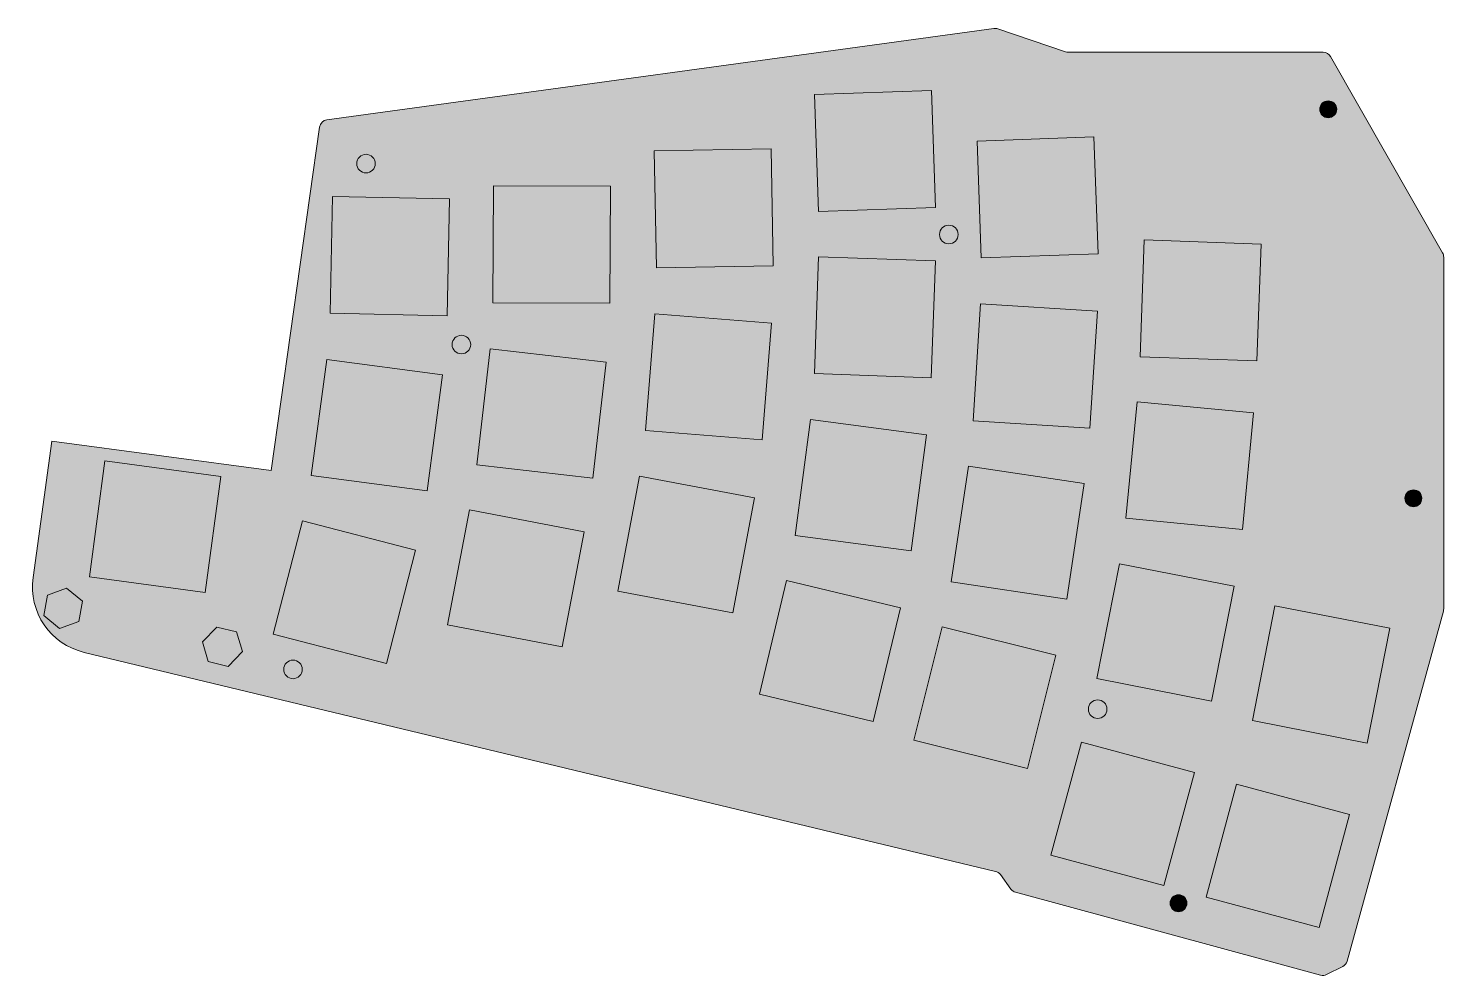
# Model space of a CAD drawing. Header units: millimetres. Extents: x -170 to -2, y -114 to -1.
import ezdxf

# ---------------------------------------------------------------- set-up
doc = ezdxf.new("R2010")
doc.units = ezdxf.units.MM
doc.header["$MEASUREMENT"] = 0
doc.layers.add('トップ外形', color=7, linetype='Continuous', lineweight=0)

msp = doc.modelspace()

# ---------------------------------------------------------------- hatches: boundary and pattern name
at = {"layer": 'トップ外形', "transparency": 33554687}
h = msp.add_hatch(color=7, dxfattribs=at)
h.dxf.hatch_style = 2
edge = h.paths.add_edge_path()
edge.add_spline(control_points=[(-2, -29.16), (-2, -29.16), (-2, -28.46), (-2, -28.46), (-2, -28.28), (-2.05, -28.11), (-2.13, -27.96), (-2.13, -27.96), (-15.41, -4.69), (-15.41, -4.69), (-15.59, -4.38), (-15.92, -4.18), (-16.28, -4.18), (-16.28, -4.18), (-46.47, -4.18), (-46.47, -4.18), (-46.58, -4.18), (-46.69, -4.17), (-46.79, -4.13), (-46.79, -4.13), (-54.83, -1.41), (-54.83, -1.41), (-54.98, -1.36), (-55.13, -1.35), (-55.29, -1.37), (-55.29, -1.37), (-134.32, -12.19), (-134.32, -12.19), (-134.76, -12.25), (-135.11, -12.6), (-135.18, -13.04), (-135.18, -13.04), (-140.92, -53.72), (-140.92, -53.72), (-140.92, -53.72), (-166.9, -50.26), (-166.9, -50.26), (-166.9, -50.26), (-169.13, -66.41), (-169.13, -66.41), (-169.69, -70.49), (-167.07, -74.32), (-163.07, -75.28), (-163.07, -75.28), (-55.09, -101.21), (-55.09, -101.21), (-54.86, -101.26), (-54.66, -101.4), (-54.52, -101.59), (-54.52, -101.59), (-53.27, -103.32), (-53.27, -103.32), (-53.13, -103.5), (-52.94, -103.63), (-52.72, -103.69), (-52.72, -103.69), (-16.58, -113.51), (-16.58, -113.51), (-16.34, -113.57), (-16.09, -113.54), (-15.87, -113.44), (-15.87, -113.44), (-13.96, -112.48), (-13.96, -112.48), (-13.7, -112.35), (-13.51, -112.12), (-13.44, -111.85), (-13.44, -111.85), (-2.04, -70.38), (-2.04, -70.38), (-2.01, -70.29), (-2, -70.2), (-2, -70.11), (-2, -70.11), (-2, -29.16), (-2, -29.16)], knot_values=[0, 0, 0, 0, 1, 1, 1, 2, 2, 2, 3, 3, 3, 4, 4, 4, 5, 5, 5, 6, 6, 6, 7, 7, 7, 8, 8, 8, 9, 9, 9, 10, 10, 10, 11, 11, 11, 12, 12, 12, 13, 13, 13, 14, 14, 14, 15, 15, 15, 16, 16, 16, 17, 17, 17, 18, 18, 18, 19, 19, 19, 20, 20, 20, 21, 21, 21, 22, 22, 22, 23, 23, 23, 24, 24, 24, 25, 25, 25, 25], degree=3, periodic=0)
h = msp.add_hatch(color=5, dxfattribs=at)
h.dxf.hatch_style = 2
h.paths.add_polyline_path([(-62.69, -8.7), (-76.55, -9.18), (-76.07, -23.04), (-62.22, -22.56)])
h = msp.add_hatch(color=5, dxfattribs=at)
h.dxf.hatch_style = 2
edge = h.paths.add_edge_path()
edge.add_arc((-15.68, -10.94), 1, 0, 360)
h = msp.add_hatch(color=5, dxfattribs=at)
h.dxf.hatch_style = 2
h.paths.add_polyline_path([(-43.44, -14.2), (-57.29, -14.7), (-56.79, -28.55), (-42.94, -28.05)])
h = msp.add_hatch(color=5, dxfattribs=at)
h.dxf.hatch_style = 2
edge = h.paths.add_edge_path()
edge.add_arc((-129.68, -17.37), 1.1, 0, 360)
h = msp.add_hatch(color=5, dxfattribs=at)
h.dxf.hatch_style = 2
h.paths.add_polyline_path([(-81.68, -15.61), (-95.54, -15.87), (-95.28, -29.73), (-81.43, -29.47)])
h = msp.add_hatch(color=5, dxfattribs=at)
h.dxf.hatch_style = 2
h.paths.add_polyline_path([(-100.72, -20.06), (-114.58, -19.99), (-114.64, -33.85), (-100.78, -33.92)])
h = msp.add_hatch(color=5, dxfattribs=at)
h.dxf.hatch_style = 2
h.paths.add_polyline_path([(-119.8, -21.53), (-133.66, -21.26), (-133.93, -35.11), (-120.07, -35.39)])
h = msp.add_hatch(color=5, dxfattribs=at)
h.dxf.hatch_style = 2
edge = h.paths.add_edge_path()
edge.add_arc((-60.63, -25.77), 1.1, 0, 360)
h = msp.add_hatch(color=5, dxfattribs=at)
h.dxf.hatch_style = 2
h.paths.add_polyline_path([(-23.64, -26.9), (-37.49, -26.41), (-37.98, -40.26), (-24.13, -40.75)])
h = msp.add_hatch(color=5, dxfattribs=at)
h.dxf.hatch_style = 2
h.paths.add_polyline_path([(-62.22, -28.89), (-76.07, -28.4), (-76.56, -42.25), (-62.71, -42.74)])
h = msp.add_hatch(color=5, dxfattribs=at)
h.dxf.hatch_style = 2
h.paths.add_polyline_path([(-81.64, -36.27), (-95.45, -35.16), (-96.56, -48.98), (-82.74, -50.09)])
h = msp.add_hatch(color=5, dxfattribs=at)
h.dxf.hatch_style = 2
h.paths.add_polyline_path([(-43.03, -34.87), (-56.86, -34), (-57.74, -47.83), (-43.91, -48.7)])
h = msp.add_hatch(color=5, dxfattribs=at)
h.dxf.hatch_style = 2
edge = h.paths.add_edge_path()
edge.add_arc((-118.38, -38.81), 1.1, 0, 360)
h = msp.add_hatch(color=5, dxfattribs=at)
h.dxf.hatch_style = 2
h.paths.add_polyline_path([(-101.21, -40.88), (-114.98, -39.3), (-116.56, -53.07), (-102.79, -54.65)])
h = msp.add_hatch(color=5, dxfattribs=at)
h.dxf.hatch_style = 2
h.paths.add_polyline_path([(-120.6, -42.4), (-134.34, -40.57), (-136.17, -54.31), (-122.43, -56.14)])
h = msp.add_hatch(color=5, dxfattribs=at)
h.dxf.hatch_style = 2
h.paths.add_polyline_path([(-24.53, -46.9), (-38.33, -45.59), (-39.64, -59.39), (-25.84, -60.7)])
h = msp.add_hatch(color=5, dxfattribs=at)
h.dxf.hatch_style = 2
h.paths.add_polyline_path([(-63.28, -49.51), (-77.01, -47.67), (-78.85, -61.41), (-65.11, -63.25)])
h = msp.add_hatch(color=5, dxfattribs=at)
h.dxf.hatch_style = 2
h.paths.add_polyline_path([(-146.89, -54.43), (-160.63, -52.59), (-162.46, -66.33), (-148.73, -68.17)])
h = msp.add_hatch(color=5, dxfattribs=at)
h.dxf.hatch_style = 2
h.paths.add_polyline_path([(-60.36, -66.91), (-46.65, -68.96), (-44.6, -55.25), (-58.31, -53.2)])
h = msp.add_hatch(color=5, dxfattribs=at)
h.dxf.hatch_style = 2
h.paths.add_polyline_path([(-83.67, -56.95), (-97.29, -54.39), (-99.85, -68.01), (-86.23, -70.57)])
h = msp.add_hatch(color=5, dxfattribs=at)
h.dxf.hatch_style = 2
edge = h.paths.add_edge_path()
edge.add_arc((-5.59, -57.02), 1, 0, 360)
h = msp.add_hatch(color=5, dxfattribs=at)
h.dxf.hatch_style = 2
h.paths.add_polyline_path([(-103.82, -60.99), (-117.43, -58.38), (-120.04, -71.99), (-106.43, -74.6)])
h = msp.add_hatch(color=5, dxfattribs=at)
h.dxf.hatch_style = 2
h.paths.add_polyline_path([(-123.8, -63.15), (-137.22, -59.7), (-140.67, -73.13), (-127.24, -76.57)])
h = msp.add_hatch(color=5, dxfattribs=at)
h.dxf.hatch_style = 2
h.paths.add_polyline_path([(-26.82, -67.44), (-40.42, -64.77), (-43.09, -78.37), (-29.49, -81.04)])
h = msp.add_hatch(color=5, dxfattribs=at)
h.dxf.hatch_style = 2
h.paths.add_polyline_path([(-66.37, -70), (-79.85, -66.77), (-83.08, -80.24), (-69.6, -83.47)])
h = msp.add_hatch(color=5, dxfattribs=at)
h.dxf.hatch_style = 2
h.paths.add_polyline_path([(-163.29, -69.21), (-165.16, -67.66), (-167.43, -68.5), (-167.84, -70.89), (-165.98, -72.44), (-163.7, -71.6)])
h = msp.add_hatch(color=5, dxfattribs=at)
h.dxf.hatch_style = 2
h.paths.add_polyline_path([(-24.66, -83.34), (-11.06, -86.01), (-8.39, -72.41), (-21.99, -69.74)])
h = msp.add_hatch(color=5, dxfattribs=at)
h.dxf.hatch_style = 2
h.paths.add_polyline_path([(-145.01, -72.85), (-147.37, -72.28), (-149.05, -74.03), (-148.37, -76.36), (-146.01, -76.93), (-144.33, -75.18)])
h = msp.add_hatch(color=5, dxfattribs=at)
h.dxf.hatch_style = 2
h.paths.add_polyline_path([(-47.97, -75.59), (-61.42, -72.24), (-64.77, -85.69), (-51.32, -89.04)])
h = msp.add_hatch(color=5, dxfattribs=at)
h.dxf.hatch_style = 2
edge = h.paths.add_edge_path()
edge.add_arc((-138.33, -77.29), 1.1, 0, 360)
h = msp.add_hatch(color=5, dxfattribs=at)
h.dxf.hatch_style = 2
edge = h.paths.add_edge_path()
edge.add_arc((-43, -82), 1.1, 0, 360)
h = msp.add_hatch(color=5, dxfattribs=at)
h.dxf.hatch_style = 2
h.paths.add_polyline_path([(-31.54, -89.52), (-44.92, -85.9), (-48.54, -99.28), (-35.16, -102.9)])
h = msp.add_hatch(color=5, dxfattribs=at)
h.dxf.hatch_style = 2
h.paths.add_polyline_path([(-13.15, -94.48), (-26.53, -90.87), (-30.15, -104.25), (-16.77, -107.86)])
h = msp.add_hatch(color=5, dxfattribs=at)
h.dxf.hatch_style = 2
edge = h.paths.add_edge_path()
edge.add_arc((-33.42, -104.99), 1, 0, 360)

# ---------------------------------------------------------------- linework, layer by layer
at = {"layer": 'トップ外形', "color": 7, "lineweight": 9}
for points in [[(-62.69, -8.7), (-76.55, -9.18), (-76.07, -23.04), (-62.22, -22.56)], [(-43.44, -14.2), (-57.29, -14.7), (-56.79, -28.55), (-42.94, -28.05)], [(-81.68, -15.61), (-95.54, -15.87), (-95.28, -29.73), (-81.43, -29.47)], [(-100.72, -20.06), (-114.58, -19.99), (-114.64, -33.85), (-100.78, -33.92)], [(-119.8, -21.53), (-133.66, -21.26), (-133.93, -35.11), (-120.07, -35.39)], [(-23.64, -26.9), (-37.49, -26.41), (-37.98, -40.26), (-24.13, -40.75)], [(-62.22, -28.89), (-76.07, -28.4), (-76.56, -42.25), (-62.71, -42.74)], [(-81.64, -36.27), (-95.45, -35.16), (-96.56, -48.98), (-82.74, -50.09)], [(-43.03, -34.87), (-56.86, -34), (-57.74, -47.83), (-43.91, -48.7)], [(-101.21, -40.88), (-114.98, -39.3), (-116.56, -53.07), (-102.79, -54.65)], [(-120.6, -42.4), (-134.34, -40.57), (-136.17, -54.31), (-122.43, -56.14)], [(-24.53, -46.9), (-38.33, -45.59), (-39.64, -59.39), (-25.84, -60.7)], [(-63.28, -49.51), (-77.01, -47.67), (-78.85, -61.41), (-65.11, -63.25)], [(-146.89, -54.43), (-160.63, -52.59), (-162.46, -66.33), (-148.73, -68.17)], [(-60.36, -66.91), (-46.65, -68.96), (-44.6, -55.25), (-58.31, -53.2)], [(-83.67, -56.95), (-97.29, -54.39), (-99.85, -68.01), (-86.23, -70.57)], [(-103.82, -60.99), (-117.43, -58.38), (-120.04, -71.99), (-106.43, -74.6)], [(-123.8, -63.15), (-137.22, -59.7), (-140.67, -73.13), (-127.24, -76.57)], [(-26.82, -67.44), (-40.42, -64.77), (-43.09, -78.37), (-29.49, -81.04)], [(-66.37, -70), (-79.85, -66.77), (-83.08, -80.24), (-69.6, -83.47)], [(-163.29, -69.21), (-165.16, -67.66), (-167.43, -68.5), (-167.84, -70.89), (-165.98, -72.44), (-163.7, -71.6)], [(-24.66, -83.34), (-11.06, -86.01), (-8.39, -72.41), (-21.99, -69.74)], [(-145.01, -72.85), (-147.37, -72.28), (-149.05, -74.03), (-148.37, -76.36), (-146.01, -76.93), (-144.33, -75.18)], [(-47.97, -75.59), (-61.42, -72.24), (-64.77, -85.69), (-51.32, -89.04)], [(-31.54, -89.52), (-44.92, -85.9), (-48.54, -99.28), (-35.16, -102.9)], [(-13.15, -94.48), (-26.53, -90.87), (-30.15, -104.25), (-16.77, -107.86)]]:
    msp.add_lwpolyline(points, close=True, dxfattribs=at)
for centre, radius in [((-15.68, -10.94), 1), ((-129.68, -17.37), 1.1), ((-60.63, -25.77), 1.1), ((-118.38, -38.81), 1.1), ((-5.59, -57.02), 1), ((-138.33, -77.29), 1.1), ((-43, -82), 1.1), ((-33.42, -104.99), 1)]:
    msp.add_circle(centre, radius, dxfattribs=at)
msp.add_open_spline([(-2, -29.16), (-2, -29.16), (-2, -28.46), (-2, -28.46), (-2, -28.28), (-2.05, -28.11), (-2.13, -27.96), (-2.13, -27.96), (-15.41, -4.69), (-15.41, -4.69), (-15.59, -4.38), (-15.92, -4.18), (-16.28, -4.18), (-16.28, -4.18), (-46.47, -4.18), (-46.47, -4.18), (-46.58, -4.18), (-46.69, -4.17), (-46.79, -4.13), (-46.79, -4.13), (-54.83, -1.41), (-54.83, -1.41), (-54.98, -1.36), (-55.13, -1.35), (-55.29, -1.37), (-55.29, -1.37), (-134.32, -12.19), (-134.32, -12.19), (-134.76, -12.25), (-135.11, -12.6), (-135.18, -13.04), (-135.18, -13.04), (-140.92, -53.72), (-140.92, -53.72), (-140.92, -53.72), (-166.9, -50.26), (-166.9, -50.26), (-166.9, -50.26), (-169.13, -66.41), (-169.13, -66.41), (-169.69, -70.49), (-167.07, -74.32), (-163.07, -75.28), (-163.07, -75.28), (-55.09, -101.21), (-55.09, -101.21), (-54.86, -101.26), (-54.66, -101.4), (-54.52, -101.59), (-54.52, -101.59), (-53.27, -103.32), (-53.27, -103.32), (-53.13, -103.5), (-52.94, -103.63), (-52.72, -103.69), (-52.72, -103.69), (-16.58, -113.51), (-16.58, -113.51), (-16.34, -113.57), (-16.09, -113.54), (-15.87, -113.44), (-15.87, -113.44), (-13.96, -112.48), (-13.96, -112.48), (-13.7, -112.35), (-13.51, -112.12), (-13.44, -111.85), (-13.44, -111.85), (-2.04, -70.38), (-2.04, -70.38), (-2.01, -70.29), (-2, -70.2), (-2, -70.11), (-2, -70.11), (-2, -29.16), (-2, -29.16)], degree=3, knots=[0, 0, 0, 0, 1, 1, 1, 2, 2, 2, 3, 3, 3, 4, 4, 4, 5, 5, 5, 6, 6, 6, 7, 7, 7, 8, 8, 8, 9, 9, 9, 10, 10, 10, 11, 11, 11, 12, 12, 12, 13, 13, 13, 14, 14, 14, 15, 15, 15, 16, 16, 16, 17, 17, 17, 18, 18, 18, 19, 19, 19, 20, 20, 20, 21, 21, 21, 22, 22, 22, 23, 23, 23, 24, 24, 24, 25, 25, 25, 25], dxfattribs=at)

doc.saveas('drawing.dxf')
